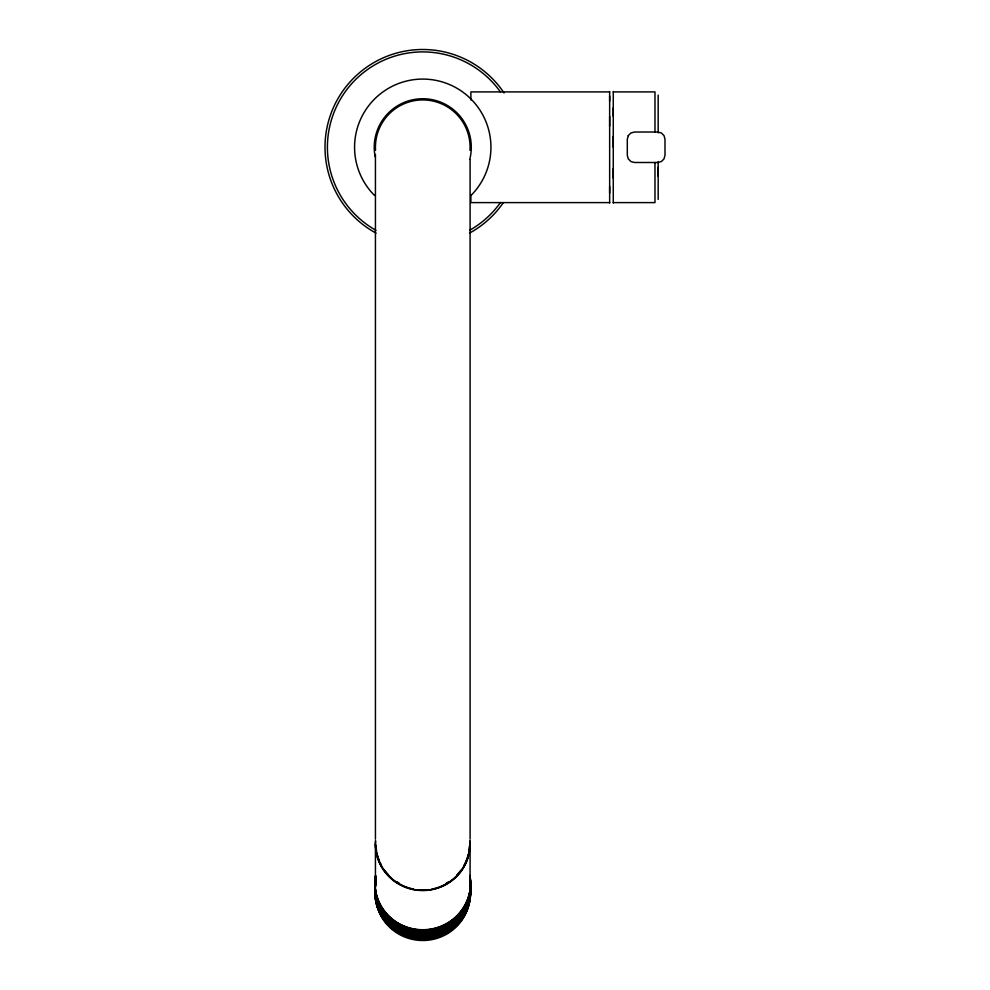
<?xml version="1.0" encoding="UTF-8"?>
<svg xmlns="http://www.w3.org/2000/svg" width="990" height="990" viewBox="0 0 990 990"><rect width="100%" height="100%" fill="white"/><g stroke="black" fill="none" stroke-linecap="round" stroke-linejoin="round"><path stroke-width="1.49" d="M609.654 193.273L609.654 186.392M609.654 126.076L609.654 116.511M609.654 101.24L609.654 96.129M613.268 178.225L613.268 168.597M613.268 147.263L613.268 136.385M613.268 116.288L613.268 107.836M658.177 176.22L658.177 167.211M609.654 91.909L470.881 91.909L470.881 99.965M613.268 91.909L654.972 91.909L654.972 132.017M609.654 202.603L470.881 202.603L470.881 194.56M613.268 202.603L654.972 202.603L654.972 162.508M658.177 95.127L658.177 132.895M658.177 161.618L658.177 199.398M613.268 91.513L613.268 203.012M609.654 91.513L609.654 203.012M470.089 159.835L470.089 839.099M470.089 844.26L470.089 893.227M375.433 154.44L375.433 839.099M375.433 844.26L375.433 893.227M469.582 845.67A46.852 45.8 0 0 1 468.716 853.108M468.394 854.568A46.852 45.8 0 0 1 431.9 889.094M427.346 889.763A46.852 45.8 0 0 1 418.164 889.763M413.622 889.094A46.852 45.8 0 0 1 376.806 853.108M376.534 851.648A46.852 45.8 0 0 1 375.928 845.67M469.507 846.574A46.852 45.8 0 0 1 468.716 852.526M468.394 853.986A46.852 45.8 0 0 1 466.043 861.114M465.436 862.488A46.852 45.8 0 0 1 464.075 865.173M460.845 870.26A46.852 45.8 0 0 1 456.947 874.9M448.792 881.669A46.852 45.8 0 0 1 446.193 883.253M399.329 883.253A46.852 45.8 0 0 1 396.73 881.669M388.563 874.9A46.852 45.8 0 0 1 384.677 870.26M381.435 865.173A46.852 45.8 0 0 1 380.086 862.488M379.467 861.114A46.852 45.8 0 0 1 376.806 852.526M376.534 851.054A46.852 45.8 0 0 1 376.002 846.574M469.978 891.21A47.322 46.258 0 0 1 469.978 897.262M469.681 900.281A47.322 46.258 0 0 1 418.114 940.277A47.322 46.258 0 0 1 375.532 891.21M469.978 841.24A47.322 46.258 0 0 1 422.755 890.53A47.322 46.258 0 0 1 375.532 841.24M374.542 195.476A68.186 68.186 0 0 1 374.542 99.05A68.186 68.186 0 0 1 470.968 99.05A68.186 68.186 0 0 1 470.968 195.476M503.217 202.789A97.763 97.763 0 0 1 469.495 233.12M376.027 233.12A97.763 97.763 0 0 1 350.571 81.329A97.763 97.763 0 0 1 504.046 92.949M500.408 202.591A95.349 95.349 0 0 1 469.607 230.311M375.915 230.311A95.349 95.349 0 0 1 351.871 83.482A95.349 95.349 0 0 1 500.408 91.922M469.928 875.643A47.805 46.74 0 0 1 422.755 929.994A47.805 46.74 0 0 1 375.594 875.643M469.928 875.383A47.805 46.74 0 0 1 422.755 929.734A47.805 46.74 0 0 1 375.594 875.383M469.928 876.818A47.805 46.74 0 0 1 422.755 931.169A47.805 46.74 0 0 1 375.594 876.818M469.928 876.571A47.805 46.74 0 0 1 422.755 930.922A47.805 46.74 0 0 1 375.594 876.571M469.928 878.006A47.805 46.74 0 0 1 422.755 932.357A47.805 46.74 0 0 1 375.594 878.006M469.928 877.746A47.805 46.74 0 0 1 422.755 932.097A47.805 46.74 0 0 1 375.594 877.746M469.928 879.182A47.805 46.74 0 0 1 422.755 933.533A47.805 46.74 0 0 1 375.594 879.182M469.928 878.934A47.805 46.74 0 0 1 422.755 933.285A47.805 46.74 0 0 1 375.594 878.934M469.928 880.37A47.805 46.74 0 0 1 422.755 934.721A47.805 46.74 0 0 1 375.594 880.37M469.928 880.11A47.805 46.74 0 0 1 422.755 934.461A47.805 46.74 0 0 1 375.594 880.11M469.928 881.546A47.805 46.74 0 0 1 422.755 935.896A47.805 46.74 0 0 1 375.594 881.546M469.928 881.298A47.805 46.74 0 0 1 422.755 935.649A47.805 46.74 0 0 1 375.594 881.298M469.928 882.734A47.805 46.74 0 0 1 422.755 937.085A47.805 46.74 0 0 1 375.594 882.734M469.928 882.474A47.805 46.74 0 0 1 422.755 936.837A47.805 46.74 0 0 1 375.594 882.474M469.928 883.909A47.805 46.74 0 0 1 422.755 938.273A47.805 46.74 0 0 1 375.594 883.909M469.928 883.662A47.805 46.74 0 0 1 422.755 938.013A47.805 46.74 0 0 1 375.594 883.662M469.928 885.097A47.805 46.74 0 0 1 422.755 939.448A47.805 46.74 0 0 1 375.594 885.097M469.928 884.85A47.805 46.74 0 0 1 422.755 939.201A47.805 46.74 0 0 1 375.594 884.85M375.161 156.729A48.522 48.522 0 0 1 424.116 98.752A48.522 48.522 0 0 1 469.755 159.378M375.532 150.344A47.322 47.322 0 0 1 422.755 99.928A47.322 47.322 0 0 1 469.978 150.344M469.978 840.448A47.322 46.827 0 0 1 422.755 890.319A47.322 46.827 0 0 1 375.532 840.448M628.266 135.63L627.301 139.244L627.301 155.282L628.266 158.883L630.915 161.531L634.516 162.496L657.781 162.496L661.382 161.531L664.03 158.883L664.995 155.282L664.995 139.244L664.03 135.63L661.382 132.982L657.781 132.017L634.516 132.017L630.915 132.982L628.266 135.63"/></g></svg>
